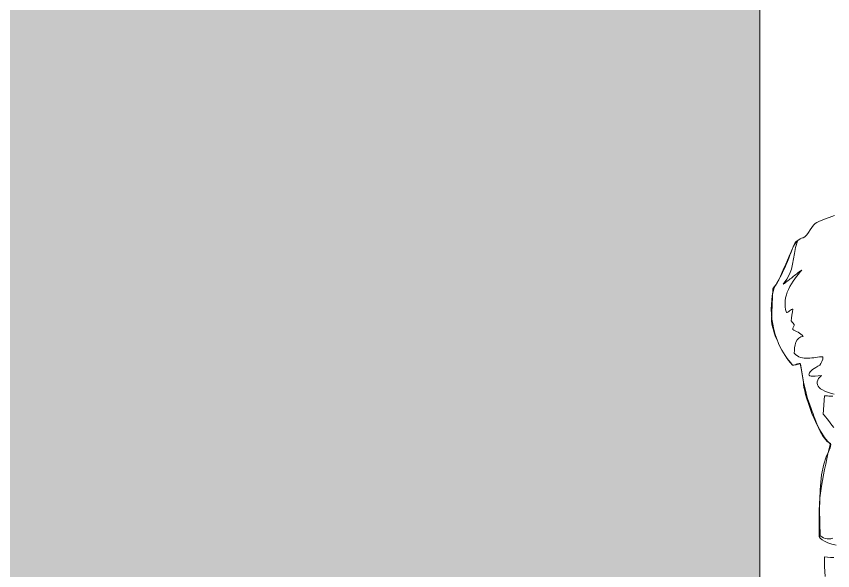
# Model space of a CAD drawing. Header units: millimetres. Extents: x 1313 to 1393.8, y 883.5 to 926.2.
# Drawn here: x 1375.176 to 1376.564, y 886.519 to 887.461 of the extents above; entities that cross this region are included whole.
import ezdxf

# ---------------------------------------------------------------- set-up
doc = ezdxf.new("R2010")
doc.units = ezdxf.units.MM
doc.layers.add('Envista', color=7, linetype='Continuous', lineweight=0)
doc.layers.add('vidrio', color=254, linetype='Continuous', lineweight=5)

# ---------------------------------------------------------------- blocks, each defined once
blk = doc.blocks.new('16')
at = {"linetype": 'Continuous'}
for points in [[(416.0311, -334.5863), (416.0156, -334.5818), (416.002, -334.5769), (415.9902, -334.5715), (415.9812, -334.5663), (415.9747, -334.5606), (415.9709, -334.5545), (415.9706, -334.5091), (415.9709, -334.4618), (415.9732, -334.4159), (415.9785, -334.3747), (415.9827, -334.3542), (415.9865, -334.3345), (415.9902, -334.3148), (415.994, -334.2959), (415.9978, -334.277), (416.002, -334.2584), (416.0065, -334.2403), (416.0114, -334.2217), (416.0054, -334.2187), (415.9997, -334.2145), (415.9944, -334.2092), (415.9891, -334.2028), (415.9842, -334.1956), (415.9793, -334.1876), (415.9747, -334.1789), (415.9706, -334.1698), (415.9664, -334.1608), (415.9626, -334.1513), (415.9588, -334.1422), (415.9554, -334.1331), (415.952, -334.124), (415.949, -334.1157), (415.9459, -334.1081), (415.9433, -334.1009), (415.9357, -334.0801), (415.9293, -334.0608), (415.9236, -334.0415), (415.9191, -334.0222), (415.9145, -334.0025), (415.9107, -333.982), (415.907, -333.9597), (415.9028, -333.9355), (415.899, -333.9359), (415.8956, -333.9366), (415.8926, -333.9374), (415.8892, -333.9385), (415.8861, -333.94), (415.8831, -333.9408), (415.8793, -333.9415), (415.8755, -333.9419), (415.8687, -333.9336), (415.8619, -333.9253), (415.8551, -333.9162), (415.849, -333.9071), (415.843, -333.8976), (415.8373, -333.8878), (415.832, -333.8779), (415.8267, -333.8677), (415.8221, -333.8575), (415.8176, -333.8473), (415.8134, -333.8367), (415.81, -333.8261), (415.8066, -333.8155), (415.804, -333.8049), (415.8017, -333.7943), (415.7998, -333.7836), (415.8051, -333.6682), (415.81, -333.6617), (415.8153, -333.6542), (415.8206, -333.6458), (415.8259, -333.6364), (415.8312, -333.6265), (415.8365, -333.6159), (415.8418, -333.6046), (415.8471, -333.5932), (415.8521, -333.5819), (415.857, -333.5705), (415.8615, -333.5591), (415.8661, -333.5481), (415.8702, -333.5376), (415.8744, -333.5273), (415.8778, -333.5179), (415.8812, -333.5095), (415.8839, -333.505), (415.8876, -333.5008), (415.8922, -333.4967), (415.8975, -333.4933), (415.9024, -333.4902), (415.907, -333.4876), (415.9107, -333.4861), (415.9134, -333.4857), (415.9195, -333.4819), (415.9259, -333.4751), (415.9319, -333.4671), (415.938, -333.458), (415.9441, -333.449), (415.9501, -333.441), (415.9562, -333.4346), (415.9622, -333.4308), (415.9698, -333.4274), (415.9781, -333.4236), (415.9868, -333.4202), (415.9959, -333.4164), (416.0058, -333.413), (416.0156, -333.4092), (416.0258, -333.4062)], [(416.019, -334.5606), (416.0122, -334.5628), (416.0054, -334.5636), (415.999, -334.5636), (415.9925, -334.5621), (415.9865, -334.5594), (415.98, -334.556), (415.974, -334.5519), (415.9713, -334.4587), (415.9736, -334.3875), (415.9793, -334.3345), (415.9868, -334.2963), (415.9955, -334.2698), (416.0035, -334.2513), (416.0096, -334.2376), (416.0126, -334.2255), (416.0009, -334.2141), (415.9899, -334.2005), (415.9797, -334.1854), (415.9698, -334.1687), (415.9607, -334.1513), (415.9524, -334.1331), (415.9448, -334.1149), (415.938, -334.0968), (415.9319, -334.0793), (415.9267, -334.0627), (415.9221, -334.0472), (415.9187, -334.0332), (415.916, -334.0214), (415.9145, -334.0116), (415.9141, -334.0048), (415.9145, -334.001), (415.9043, -333.937), (415.902, -333.937), (415.899, -333.9374), (415.896, -333.9381), (415.8922, -333.9393), (415.8884, -333.94), (415.8842, -333.9408), (415.8801, -333.9415), (415.8755, -333.9419), (415.8611, -333.9245), (415.8486, -333.9067), (415.8373, -333.8885), (415.8278, -333.87), (415.8199, -333.8514), (415.8134, -333.8325), (415.8081, -333.8139), (415.8043, -333.7954), (415.8013, -333.7772), (415.7998, -333.7594), (415.799, -333.742), (415.7994, -333.725), (415.8006, -333.7087), (415.8028, -333.6932), (415.8055, -333.6784), (415.8089, -333.6648), (415.8142, -333.6568), (415.8199, -333.647), (415.8259, -333.6356), (415.832, -333.6227), (415.8384, -333.6091), (415.8445, -333.5947), (415.8509, -333.58), (415.857, -333.5656), (415.863, -333.5519), (415.8687, -333.5387), (415.874, -333.5269), (415.8789, -333.5167), (415.8835, -333.5084), (415.8873, -333.5023), (415.8907, -333.4989), (415.8929, -333.4985), (415.8861, -333.5209), (415.882, -333.5417), (415.8786, -333.5614), (415.8752, -333.58), (415.871, -333.5985), (415.8645, -333.6163), (415.8551, -333.6341), (415.8411, -333.6523), (415.846, -333.6489), (415.8505, -333.6455), (415.8551, -333.6424), (415.8593, -333.639), (415.863, -333.636), (415.8672, -333.633), (415.871, -333.6299), (415.8748, -333.6265), (415.8786, -333.6235), (415.8824, -333.6205), (415.8865, -333.6174), (415.8903, -333.6144), (415.8945, -333.611), (415.899, -333.608), (415.9036, -333.6046), (415.9085, -333.6012), (415.9024, -333.6083), (415.896, -333.6159), (415.8895, -333.6239), (415.8831, -333.6326), (415.877, -333.6417), (415.8714, -333.6508), (415.8657, -333.6606), (415.8608, -333.6704), (415.8566, -333.6803), (415.8532, -333.6905), (415.8505, -333.7011), (415.8486, -333.7117), (415.8483, -333.7219), (415.8486, -333.7325), (415.8505, -333.7431), (415.854, -333.7534), (415.8562, -333.753), (415.8589, -333.7515), (415.8619, -333.7496), (415.8649, -333.7473), (415.868, -333.745), (415.871, -333.7431), (415.8736, -333.7416), (415.8759, -333.7412), (415.8752, -333.7511), (415.8733, -333.7624), (415.8714, -333.7734), (415.8706, -333.7836), (415.8816, -333.7958), (415.8808, -333.8003), (415.8789, -333.8049), (415.8767, -333.8094), (415.8759, -333.8139), (415.8801, -333.8162), (415.885, -333.8185), (415.8899, -333.8211), (415.8948, -333.8238), (415.8998, -333.8272), (415.9047, -333.8306), (415.9096, -333.8344), (415.9138, -333.8386), (415.9047, -333.8401), (415.8975, -333.8446), (415.8918, -333.8514), (415.8876, -333.8598), (415.8846, -333.8692), (415.8827, -333.8794), (415.882, -333.8897), (415.8816, -333.8991), (415.8869, -333.9044), (415.8926, -333.9086), (415.8982, -333.9116), (415.9043, -333.9139), (415.9107, -333.9158), (415.9172, -333.9165), (415.924, -333.9169), (415.9308, -333.9169), (415.9376, -333.9165), (415.9444, -333.9158), (415.9513, -333.915), (415.9581, -333.9139), (415.9649, -333.9131), (415.9713, -333.9124), (415.9778, -333.912), (415.9838, -333.9116), (415.9831, -333.9207), (415.9804, -333.929), (415.977, -333.9362), (415.9732, -333.9419), (415.9656, -333.9457), (415.9588, -333.9495), (415.9528, -333.9536), (415.9471, -333.9574), (415.9422, -333.9616), (415.9384, -333.9654), (415.9357, -333.9688), (415.9342, -333.9722), (415.9338, -333.9752), (415.935, -333.9775), (415.9376, -333.9794), (415.9422, -333.9809), (415.9482, -333.9813), (415.9562, -333.9813), (415.9664, -333.9802), (415.9785, -333.9783), (415.9728, -333.9843), (415.9683, -333.99), (415.9653, -333.9957), (415.9634, -334.0014), (415.963, -334.0067), (415.9641, -334.012), (415.9664, -334.0169), (415.9706, -334.0214), (415.9759, -334.026), (415.9823, -334.0305), (415.9906, -334.0347), (416.0005, -334.0385), (416.0114, -334.0419), (416.0243, -334.0453)], [(416.019, -334.0532), (416.0145, -334.0529), (416.0096, -334.0525), (416.005, -334.0521), (416.0005, -334.0517), (415.9967, -334.0517), (415.9929, -334.0513), (415.9895, -334.0513), (415.9846, -334.1165), (415.9887, -334.121), (415.9933, -334.1267), (415.9986, -334.1335), (416.0039, -334.1403), (416.0099, -334.1483), (416.0164, -334.1562), (416.0228, -334.1642)], [(416.0236, -334.6302), (416.0114, -334.6295), (416.0001, -334.6287), (415.9895, -334.628), (415.9895, -334.6617), (415.9918, -334.6984)]]:
    blk.add_lwpolyline(points, dxfattribs=at)

msp = doc.modelspace()

# ---------------------------------------------------------------- hatches: boundary and pattern name
h = msp.add_hatch(color=256)
h.set_gradient(color1=(233, 222, 190), color2=(232, 220, 187), one_color=1, tint=0.82, name='HEMISPHERICAL')
h.paths.add_polyline_path([(1376.4409, 889.0765), (1361.9409, 889.0765), (1361.9409, 885.7765), (1376.4409, 885.7765)])
h.paths.add_polyline_path([(1375.2409, 888.2765), (1375.2409, 888.8765), (1376.0409, 888.8765), (1376.0409, 888.2765)], flags=16)
h.paths.add_polyline_path([(1375.2909, 888.3265), (1375.2909, 888.8265), (1375.9909, 888.8265), (1375.9909, 888.3265)], flags=0)
h.paths.add_polyline_path([(1374.7409, 888.2765), (1373.9409, 888.2765), (1373.9409, 888.8765), (1374.7409, 888.8765)], flags=16)
h.paths.add_polyline_path([(1374.6909, 888.3265), (1373.9909, 888.3265), (1373.9909, 888.8265), (1374.6909, 888.8265)], flags=0)
h.paths.add_polyline_path([(1373.6409, 886.0765), (1368.0909, 886.0765), (1368.0909, 888.8765), (1373.6409, 888.8765)], flags=16)
h.paths.add_polyline_path([(1373.5659, 886.1271), (1372.4859, 886.1271), (1372.4859, 886.1268), (1371.4059, 886.1268), (1371.4059, 886.1271), (1370.3259, 886.1271), (1370.3259, 886.1268), (1369.2459, 886.1268), (1369.2459, 886.1265), (1368.1659, 886.1265), (1368.1659, 888.8265), (1369.2459, 888.8268), (1370.3259, 888.8271), (1371.4059, 888.8275), (1371.4059, 888.8268), (1372.4859, 888.8271), (1373.5659, 888.8275)], flags=0)
h.paths.add_polyline_path([(1367.7909, 886.0765), (1362.2409, 886.0765), (1362.2409, 888.8765), (1367.7909, 888.8765)], flags=16)
h.paths.add_polyline_path([(1367.7159, 886.1271), (1366.6359, 886.1271), (1366.6359, 886.1268), (1365.5559, 886.1268), (1365.5559, 886.1271), (1364.4759, 886.1271), (1364.4759, 886.1268), (1363.3959, 886.1268), (1363.3959, 886.1265), (1362.3159, 886.1265), (1362.3159, 888.8265), (1363.3959, 888.8268), (1364.4759, 888.8271), (1365.5559, 888.8275), (1365.5559, 888.8268), (1366.6359, 888.8271), (1367.7159, 888.8275)], flags=0)

# ---------------------------------------------------------------- linework, layer by layer
at = {"layer": 'vidrio'}
msp.add_line((1376.4409, 889.0765), (1376.4409, 885.7765), dxfattribs=at)

# ---------------------------------------------------------------- block references
at = {"layer": 'Envista', "xscale": 0.4749999999999091, "yscale": 0.4749999999999091, "zscale": 0.4749999999999091}
msp.add_blockref('16', (1178.9555, 1045.4903), dxfattribs=at)

doc.saveas('drawing.dxf')
